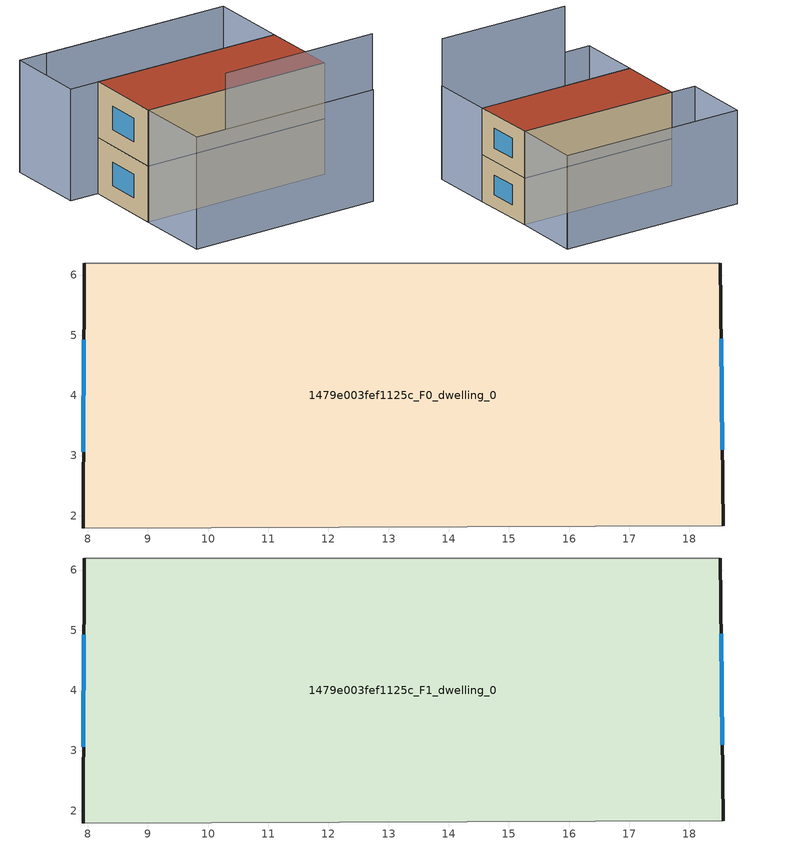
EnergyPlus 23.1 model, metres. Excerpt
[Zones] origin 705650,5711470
1479e003fef1125c_F0_dwelling_0
 floor ground (EU_floor_Construction): 18.51,6.2 18.56,1.84 7.92,1.8 7.94,6.2 z0
 wall outside (EU_wall_Construction): 18.56,1.84 18.51,6.2 / 7.94,6.2 7.92,1.8 z0:3
 wall adiabatic (EU_wall_Construction): 7.92,1.8 18.56,1.84 / 18.51,6.2 7.94,6.2 z0:3
 window (EU_Window_Construction): 18.55,3.1 18.53,4.94 / 7.93,4.92 7.93,3.07 z0.87:2.13
1479e003fef1125c_F1_dwelling_0
 floor to 1479e003fef1125c_F0_dwelling_0 (EU_floor_Construction): 18.51,6.2 18.56,1.84 7.92,1.8 7.94,6.2 z3
 wall outside (EU_wall_Construction): 18.56,1.84 18.51,6.2 / 7.94,6.2 7.92,1.8 z3:6
 wall adiabatic (EU_wall_Construction): 7.92,1.8 18.56,1.84 / 18.51,6.2 7.94,6.2 z3:6
 window (EU_Window_Construction): 18.55,3.1 18.53,4.94 / 7.93,4.92 7.93,3.07 z3.87:5.13
 roof outside (EU_roof_Construction): 18.56,1.84 18.51,6.2 7.94,6.2 7.92,1.8 z6
shading: 9.74,-2.34 18.55,-2.32 z0:9; 7.92,1.8 18.56,1.84 / 18.56,1.84 18.58,-2.35 / 18.58,-2.35 7.94,-2.39 / 7.94,-2.39 7.92,1.8 / 6.3,10.65 18.51,10.66 / 18.51,10.66 18.51,6.2 / 18.51,6.2 6.3,6.19 / 6.3,6.19 6.3,10.65 / 18.51,10.66 7.92,10.65 z0:6
[Building]
EU S2 Campaign: North Axis=0; Terrain=City; Solar Distribution=FullExterior
[Site:Location]
London: Latitude=51.5; Longitude=-0.5; Time Zone=0; Elevation=25
[SizingPeriod:WeatherFileDays]
AnnualSizingPeriod: Begin Month=1; Begin Day of Month=1; End Month=12; End Day of Month=31; Day of Week for Start Day=Monday; Use Weather File Daylight Saving Period=No; Use Weather File Rain and Snow Indicators=No
[MATERIAL]
EU_InternalMass_Material: Roughness=MediumRough; Thickness=0.1; Conductivity=1; Density=1800; Specific Heat=900; Thermal Absorptance=0.9; Solar Absorptance=0.7; Visible Absorptance=0.7
[MATERIAL:NOMASS] Roughness=MediumRough; Thermal Absorptance=0.9; Solar Absorptance=0.7; Visible Absorptance=0.7
Name | Thermal Resistance
EU_wall_NoMass | 0.724719
EU_roof_NoMass | 2.98947
EU_floor_NoMass | 2.39157
[WINDOWMATERIAL:SIMPLEGLAZINGSYSTEM]
EU_Window_SimpleGlazing: UFactor=2.63425; Solar Heat Gain Coefficient=0.76; Visible Transmittance=0.76
[CONSTRUCTION]
EU_wall_Construction: EU_wall_NoMass
EU_roof_Construction: EU_roof_NoMass
EU_floor_Construction: EU_floor_NoMass
EU_Window_Construction: EU_Window_SimpleGlazing
EU_InternalMass_Construction: EU_InternalMass_Material
[ZONE] Type=1; Multiplier=1; Ceiling Height=autocalculate; Volume=139.444; Floor Area=autocalculate; Part of Total Floor Area=Yes
1479e003fef1125c_F0_dwelling_0; 1479e003fef1125c_F1_dwelling_0
[INTERNALMASS] Construction=EU_InternalMass_Construction; Surface Area=46.4816
Name | Zone or ZoneList
1479e003fef1125c_F0_dwelling_0_EU_InternalMass | 1479e003fef1125c_F0_dwelling_0
1479e003fef1125c_F1_dwelling_0_EU_InternalMass | 1479e003fef1125c_F1_dwelling_0
[OTHEREQUIPMENT] Fuel Type=Electricity; Design Level Calculation Method=Watts/Area; Power per Zone Floor Area=1; Fraction Latent=0; Fraction Radiant=0; Fraction Lost=0; Carbon Dioxide Generation Rate=0; EndUse Subcategory=EU_Step8_InternalGains
Name | Zone or ZoneList or Space or SpaceList | Schedule
EU_Step8_InternalGain_1479e003fef1125c_F0_dwelling_0_f000 | 1479e003fef1125c_F0_dwelling_0 | EU_Step8_GainSchedule_1479e003fef1125c_F0_dwelling_0_f000
EU_Step8_InternalGain_1479e003fef1125c_F1_dwelling_0_f000 | 1479e003fef1125c_F1_dwelling_0 | EU_Step8_GainSchedule_1479e003fef1125c_F1_dwelling_0_f000
[ZONEVENTILATION:DESIGNFLOWRATE] Schedule=EU_AlwaysOn; Design Flow Rate Calculation Method=AirChanges/Hour; Air Changes per Hour=0.418135; Ventilation Type=Natural; Fan Pressure Rise=0; Fan Total Efficiency=1; Constant Term Coefficient=1; Temperature Term Coefficient=0; Velocity Term Coefficient=0; Velocity Squared Term Coefficient=0; Minimum Indoor Temperature=-100; Maximum Indoor Temperature=100; Delta Temperature=-100; Minimum Outdoor Temperature=-100; Maximum Outdoor Temperature=100; Maximum Wind Speed=40
Name | Zone or ZoneList or Space or SpaceList
EU_ConstantAir_1479e003fef1125c_F0_dwelling_0 | 1479e003fef1125c_F0_dwelling_0
EU_ConstantAir_1479e003fef1125c_F1_dwelling_0 | 1479e003fef1125c_F1_dwelling_0
[HVACTEMPLATE:THERMOSTAT] Constant Heating Setpoint=20; Constant Cooling Setpoint=50
EU_HeatOnly_1479e003fef1125c_F0_dwelling_0; EU_HeatOnly_1479e003fef1125c_F1_dwelling_0
[HVACTEMPLATE:ZONE:IDEALLOADSAIRSYSTEM] System Availability Schedule=EU_AlwaysOn; Maximum Heating Supply Air Temperature=50; Minimum Cooling Supply Air Temperature=13; Maximum Heating Supply Air Humidity Ratio=0.0156; Minimum Cooling Supply Air Humidity Ratio=0.0077; Heating Limit=NoLimit; Cooling Limit=NoLimit; Heating Availability Schedule=EU_AlwaysOn; Cooling Availability Schedule=EU_CoolingOff; Dehumidification Control Type=ConstantSensibleHeatRatio; Cooling Sensible Heat Ratio=0.7; Dehumidification Setpoint=60; Humidification Control Type=None; Humidification Setpoint=30; Outdoor Air Method=None; Outdoor Air Flow Rate per Person=0.00944; Outdoor Air Flow Rate per Zone Floor Area=0; Outdoor Air Flow Rate per Zone=0; Demand Controlled Ventilation Type=None; Outdoor Air Economizer Type=NoEconomizer; Heat Recovery Type=None; Sensible Heat Recovery Effectiveness=0.7; Latent Heat Recovery Effectiveness=0.65
Name | Template Thermostat
1479e003fef1125c_F0_dwelling_0 | EU_HeatOnly_1479e003fef1125c_F0_dwelling_0
1479e003fef1125c_F1_dwelling_0 | EU_HeatOnly_1479e003fef1125c_F1_dwelling_0
[SIZING:ZONE] Zone Cooling Design Supply Air Temperature Input Method=SupplyAirTemperature; Zone Cooling Design Supply Air Temperature=13; Zone Heating Design Supply Air Temperature Input Method=SupplyAirTemperature; Zone Heating Design Supply Air Temperature=50; Zone Cooling Design Supply Air Humidity Ratio=0.008; Zone Heating Design Supply Air Humidity Ratio=0.008; Cooling Design Air Flow Method=DesignDay; Cooling Design Air Flow Rate=0; Cooling Minimum Air Flow per Zone Floor Area=0.000762; Cooling Minimum Air Flow=0; Cooling Minimum Air Flow Fraction=0.2; Heating Design Air Flow Method=DesignDay; Heating Design Air Flow Rate=0; Heating Maximum Air Flow per Zone Floor Area=0.002032; Heating Maximum Air Flow=0.141576; Heating Maximum Air Flow Fraction=0.3; Account for Dedicated Outdoor Air System=No; Dedicated Outdoor Air System Control Strategy=NeutralSupplyAir; Dedicated Outdoor Air Low Setpoint Temperature for Design=autosize; Dedicated Outdoor Air High Setpoint Temperature for Design=autosize; Zone Load Sizing Method=Sensible Load Only No Latent Load; Zone Latent Cooling Design Supply Air Humidity Ratio Input Method=HumidityRatioDifference; Zone Cooling Design Supply Air Humidity Ratio Difference=0.005; Zone Latent Heating Design Supply Air Humidity Ratio Input Method=HumidityRatioDifference; Zone Humidification Design Supply Air Humidity Ratio Difference=0.005
1479e003fef1125c_F0_dwelling_0; 1479e003fef1125c_F1_dwelling_0
[SCHEDULE:CONSTANT]
Name | Hourly Value
EU_AlwaysOn | 1
EU_CoolingOff | 0
[SCHEDULE:FILE] Column Number=1; Rows to Skip at Top=0; Number of Hours of Data=8760; Column Separator=Comma; Interpolate to Timestep=No; Minutes per Item=60; Adjust Schedule for Daylight Savings=Yes
Name | File
EU_Step8_GainSchedule_1479e003fef1125c_F0_dwelling_0_f000 | ../../schedules/1479e003fef1125c/1479e003fef1125c_F0_dwelling_0_f000_gain.csv
EU_Step8_GainSchedule_1479e003fef1125c_F1_dwelling_0_f000 | ../../schedules/1479e003fef1125c/1479e003fef1125c_F1_dwelling_0_f000_gain.csv
